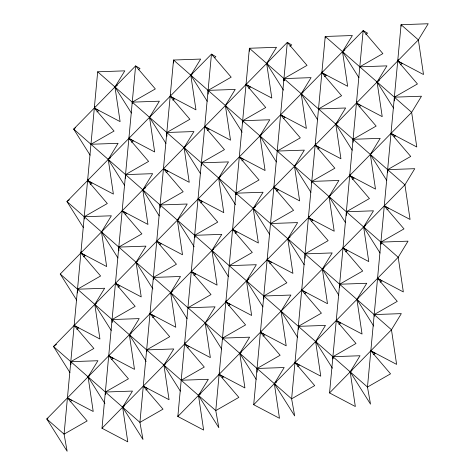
<?xml version="1.0" encoding="UTF-8"?>
<svg xmlns="http://www.w3.org/2000/svg" width="475" height="475" viewBox="0 0 475 475"><rect width="100%" height="100%" fill="white"/><g stroke="black" fill="none" stroke-linecap="round" stroke-linejoin="round"><path stroke-width="0.71" d="M94.875 106.667L94.323 108.039L120.104 121.612L114.968 86.978L124.812 70.846L97.684 71.802L64.072 434.15L67.135 451.25L46.788 418.974L418.368 39.876L428.213 23.75L401.084 24.706L367.472 387.048L370.53 404.154L350.188 371.878L360.032 355.745L332.904 356.701L332.969 358.928M105.42 394.25L105.355 392.023L132.483 391.073L122.639 407.2L127.775 441.839L101.994 428.26L135.613 65.918L140.018 68.489L138.231 69.807M257.165 372.186L257.058 368.475L284.181 367.525L274.336 383.652L279.472 418.285L253.697 404.712L287.31 42.364L291.721 44.941L289.928 46.259M351.975 370.553L350.188 371.878L355.324 406.511L329.543 392.938L363.161 30.59L367.567 33.161L365.78 34.485M84.307 218.969L84.241 216.743L107.32 203.526L87.602 180.506L88.148 179.134M81.427 251.607L80.881 252.973L100.599 275.999L77.52 289.21L77.627 292.921M129.438 137.014L128.885 138.385L148.604 161.405L125.525 174.622L125.632 178.327M170.721 94.893L170.175 96.265L189.893 119.284L166.814 132.495L166.921 136.206M214.676 57.594L215.87 56.715L211.458 54.138L177.846 416.486L203.627 430.059L198.491 395.426L208.335 379.299L181.207 380.249L204.286 367.038L184.567 344.019L185.119 342.647M178.392 415.114L177.846 416.486L404.92 184.817L414.764 168.69L387.636 169.64L387.725 172.609M226.403 300.527L225.857 301.898L245.575 324.918L222.496 338.129L222.537 339.613M267.692 258.406L267.14 259.772L292.921 273.351L287.785 238.711L297.629 222.585L270.501 223.541L293.58 210.324L273.861 187.304L274.413 185.933M322.424 71.345L321.872 72.711L341.59 95.736L318.511 108.947L345.64 107.991L335.795 124.123L340.931 158.757L315.151 145.184L315.697 143.812M219.682 372.994L219.129 374.365L238.848 397.385L215.769 410.596L218.833 427.702L198.491 395.426L200.877 393.662M260.965 330.873L260.419 332.245L280.137 355.264L257.058 368.475M308.976 216.279L308.429 217.651L328.148 240.671L305.063 253.888L305.193 258.335M353.162 142.262L353.073 139.294L376.152 126.083L356.434 103.063L356.986 101.692M350.265 174.159L349.713 175.53L369.431 198.55L346.352 211.767L346.459 215.472M398.27 59.571L397.723 60.937L417.442 83.962L394.363 97.173L394.47 100.884M131.51 142.28L133.297 140.956L128.885 138.385L154.666 151.958L149.53 117.325L159.374 101.193L132.246 102.149L132.293 103.633M83.499 256.868L85.286 255.55L80.881 252.973L106.655 266.552L101.519 231.913L111.364 215.787L84.241 216.743M273.861 187.304L299.642 200.877L294.506 166.244L304.35 150.118L277.228 151.068L300.307 137.857L280.588 114.837L306.363 128.41L301.227 93.777L311.072 77.645L283.949 78.601L284.014 80.827M184.567 344.019L210.348 357.592L205.212 322.958L215.056 306.826L187.928 307.782L211.013 294.571L191.294 271.546L217.069 285.125L211.933 250.485L221.777 234.359L194.655 235.315L194.72 237.542M352.331 179.425L354.124 178.101L349.713 175.53L375.493 189.103L370.358 154.47L380.202 138.344L353.073 139.294M263.037 336.134L264.83 334.816L260.419 332.245L286.199 345.818L281.063 311.184L290.908 295.052L263.779 296.008L263.868 298.977M76.665 300.105L60.236 274.033L287.31 42.364L307.028 65.384L283.949 78.601L284.329 80.738M101.994 428.26L411.641 112.349L421.485 96.217L394.363 97.173M253.697 404.712L398.198 257.284L408.043 241.158L380.914 242.113L380.98 244.334M329.543 392.938L391.471 329.757L401.322 313.625L374.193 314.581L374.235 316.065M117.355 85.215L114.968 86.978L131.397 113.044M75.472 127.775L73.678 129.099L90.113 155.165M96.942 111.928L98.735 110.61L94.323 108.039L114.042 131.058L90.962 144.269L118.091 143.319L108.247 159.446L113.383 194.079L87.602 180.506M192.007 74.32L190.819 75.204L195.949 109.838L170.175 96.265L174.58 98.836L172.793 100.154M110.627 157.682L108.247 159.446L124.676 185.511M69.344 199.809L66.957 201.566L83.386 227.638M90.22 184.401L92.013 183.077L88.231 180.874M267.858 62.546L266.665 63.424L271.801 98.064L246.02 84.491L265.739 107.51L242.66 120.721L242.725 122.948M226.575 104.666L225.382 105.551L230.518 140.184L204.737 126.611L224.455 149.631L201.376 162.842L201.459 165.811M248.645 88.38L250.432 87.062L246.02 84.491M185.286 146.793L184.092 147.672L189.228 182.305L163.453 168.732L183.172 191.752L160.087 204.968L160.176 207.931M207.355 130.5L209.148 129.182L204.737 126.611M145.789 187.589L142.809 189.792L147.945 224.432L122.164 210.852L141.882 233.872L118.803 247.089L118.91 250.8M166.072 172.627L167.859 171.303L163.453 168.732M344.903 49.893L342.517 51.65L347.652 86.29L321.872 72.711L326.283 75.287L324.49 76.606M125.382 214.308L126.576 213.423L122.793 211.221M303.02 92.453L301.227 93.777L317.662 119.843M261.731 134.573L259.944 135.898L265.08 170.531L239.299 156.958L259.017 179.977L235.938 193.194L235.98 194.673M283.207 118.726L284.994 117.408L280.588 114.837M220.447 176.7L218.654 178.018L223.79 212.652L198.016 199.078L217.734 222.098L194.655 235.315L195.035 237.453M241.917 160.853L243.711 159.529L239.299 156.958M178.564 219.26L177.371 220.139L182.507 254.778L156.726 241.199L176.445 264.219L153.366 277.436L153.431 279.662M200.634 202.973L202.421 201.649L198.016 199.078M379.466 80.239L377.079 81.997L382.215 116.636L356.434 103.063M400.342 64.832L402.129 63.513L397.723 60.937L423.498 74.516L418.368 39.876L401.084 24.706L401.126 26.19M137.275 261.381L136.088 262.259L141.223 296.899L115.443 283.32L135.161 306.345L112.082 319.556L112.165 322.525M159.944 244.655L161.138 243.776L157.356 241.567M338.176 122.36L335.795 124.123L352.224 150.189M359.058 106.952L360.846 105.634L357.063 103.425M96.585 303.062L94.798 304.386L99.934 339.019L74.153 325.446L93.872 348.466L70.793 361.677L70.882 364.646M118.061 287.215L119.848 285.897L115.443 283.32M317.769 149.073L319.556 147.755L315.151 145.184L334.869 168.203L311.79 181.414L311.832 182.899M56.495 344.304L53.515 346.507L69.944 372.572M76.778 329.335L78.565 328.017L74.153 325.446M255.609 206.607L253.223 208.365L258.358 243.004L232.578 229.425L252.296 252.445L229.217 265.662L256.346 264.706L246.495 280.832L251.631 315.471L225.857 301.898L230.262 304.469L228.475 305.787M276.486 191.199L278.273 189.875L274.491 187.672M213.726 249.167L211.933 250.485L228.368 276.557M235.196 233.32L236.989 231.996L232.578 229.425M172.437 291.288L170.65 292.606L175.786 327.245L150.005 313.672L169.723 336.692L146.644 349.903L146.686 351.387M193.913 275.441L195.7 274.123L191.294 271.546M394.214 136.859L395.408 135.981L391.632 133.778M131.153 333.408L129.36 334.733L134.496 369.366L108.722 355.793L128.44 378.812L105.355 392.023L105.741 394.167M152.623 317.561L154.417 316.243L150.005 313.672M330.262 195.712L329.068 196.591L334.204 231.224L308.429 217.651L312.835 220.222L311.642 221.107M89.27 375.974L88.077 376.853L93.213 411.487L67.432 397.913L87.151 420.933L64.072 434.15L46.788 418.974L47.981 418.095M111.34 359.682L113.127 358.364L108.722 355.793M290.172 236.954L287.785 238.711L304.214 264.783M70.051 401.808L71.844 400.484L68.062 398.282M248.882 279.074L246.495 280.832L262.93 306.903M269.758 263.667L271.552 262.348L267.14 259.772L286.858 282.791L263.779 296.008M165.716 363.755L163.928 365.079L169.058 399.713L143.284 386.139L163.002 409.159L139.923 422.376L142.981 439.476L122.639 407.2L124.426 405.882M187.186 347.908L188.979 346.59L185.197 344.387M365.423 225.619L363.636 226.937L368.766 261.577L342.992 247.998L362.71 271.017L339.631 284.234L339.714 287.203M386.899 209.772L388.687 208.448L384.275 205.877L403.993 228.897L380.914 242.113L381.17 243.538M145.902 390.034L147.689 388.71L143.284 386.139M324.134 267.74L322.347 269.058L327.483 303.697L301.702 290.118L321.421 313.144L298.342 326.355L298.431 329.323M345.61 251.893L347.397 250.568L342.992 247.998M304.92 293.574L306.114 292.695L301.702 290.118M241.567 351.981L239.774 353.305L244.91 387.938L219.129 374.365L223.541 376.936L222.348 377.815M358.103 298.526L356.909 299.404L362.045 334.044L336.27 320.471L355.989 343.49L332.904 356.701L333.159 358.126M380.172 282.239L381.965 280.921L377.554 278.344L397.272 301.364L374.193 314.581L374.448 316.006M316.819 340.646L315.626 341.531L320.762 376.164L294.981 362.591L314.699 385.611L291.62 398.822L294.684 415.928L274.336 383.652L276.723 381.888M338.889 324.36L340.676 323.042L336.27 320.471M297.599 366.48L299.392 365.162L294.981 362.591M373.451 354.706L375.238 353.388L370.832 350.817L390.551 373.837L367.472 387.048L73.678 129.099L135.613 65.918L155.331 88.938L132.246 102.149M208.204 94.086L208.098 90.375L231.177 77.164L211.458 54.138L66.957 201.566L291.62 398.822L325.233 36.48L352.361 35.524L342.517 51.65L358.946 77.722M208.098 90.375L235.226 89.419L225.382 105.551L242.203 132.24M166.814 132.495L193.937 131.545L184.092 147.672L200.527 173.737M125.525 174.622L152.653 173.666L142.809 189.792L159.238 215.864M311.79 181.414L338.912 180.464L329.068 196.591L345.503 222.662M346.352 211.767L373.481 210.811L363.636 226.937L380.065 253.009M118.803 247.089L145.932 246.133L136.088 262.259L152.908 288.948M305.063 253.888L332.191 252.932L322.347 269.058L338.776 295.129M77.52 289.21L104.643 288.254L94.798 304.386L111.227 330.452M222.496 338.129L249.618 337.173L239.774 353.305L256.203 379.371M384.275 205.877L410.056 219.45L404.92 184.817L249.387 48.254L215.769 410.596L60.236 274.033M377.554 278.344L403.334 291.923L398.198 257.284L173.535 60.028L139.923 422.376L53.515 346.507L363.161 30.59L382.88 53.61L359.795 66.827L386.923 65.871L377.079 81.997L393.508 108.068M370.832 350.817L396.607 364.39L391.471 329.757L97.684 71.802M370.358 154.47L386.787 180.536M283.486 90.119L266.665 63.424L276.509 47.298L249.387 48.254L249.47 51.223M294.506 166.244L310.935 192.31M276.373 161.963L259.944 135.898L269.788 119.771L242.66 120.721L242.915 122.146M373.736 326.093L356.909 299.404L366.753 283.278L339.631 284.234L339.886 285.659M207.248 101.27L190.819 75.204L200.664 59.072L173.535 60.028L173.618 62.997M269.652 234.436L253.223 208.365L263.067 192.238L235.938 193.194L236.194 194.619M235.481 204.707L218.654 178.018L228.505 161.892L201.376 162.842L201.632 164.267M332.447 368.22L315.626 341.531L325.47 325.399L298.342 326.355L298.597 327.78M281.063 311.184L297.493 337.25M149.53 117.325L165.959 143.391M194.192 246.828L177.371 220.139L187.215 204.013L160.087 204.968L160.342 206.393M205.212 322.958L221.641 349.024M187.079 318.678L170.65 292.606L180.494 276.48L153.366 277.436L153.621 278.861M101.519 231.913L117.954 257.984M180.357 391.145L163.928 365.079L173.773 348.953L146.644 349.903L146.9 351.328M146.187 361.422L129.36 334.733L139.205 318.6L112.082 319.556L112.337 320.981M104.898 403.542L88.077 376.853L97.921 360.727L70.793 361.677L71.048 363.102M387.891 171.065L387.636 169.64L410.721 156.429L391.002 133.41L416.777 146.983L411.641 112.349L325.233 36.48L325.28 37.964"/></g></svg>
